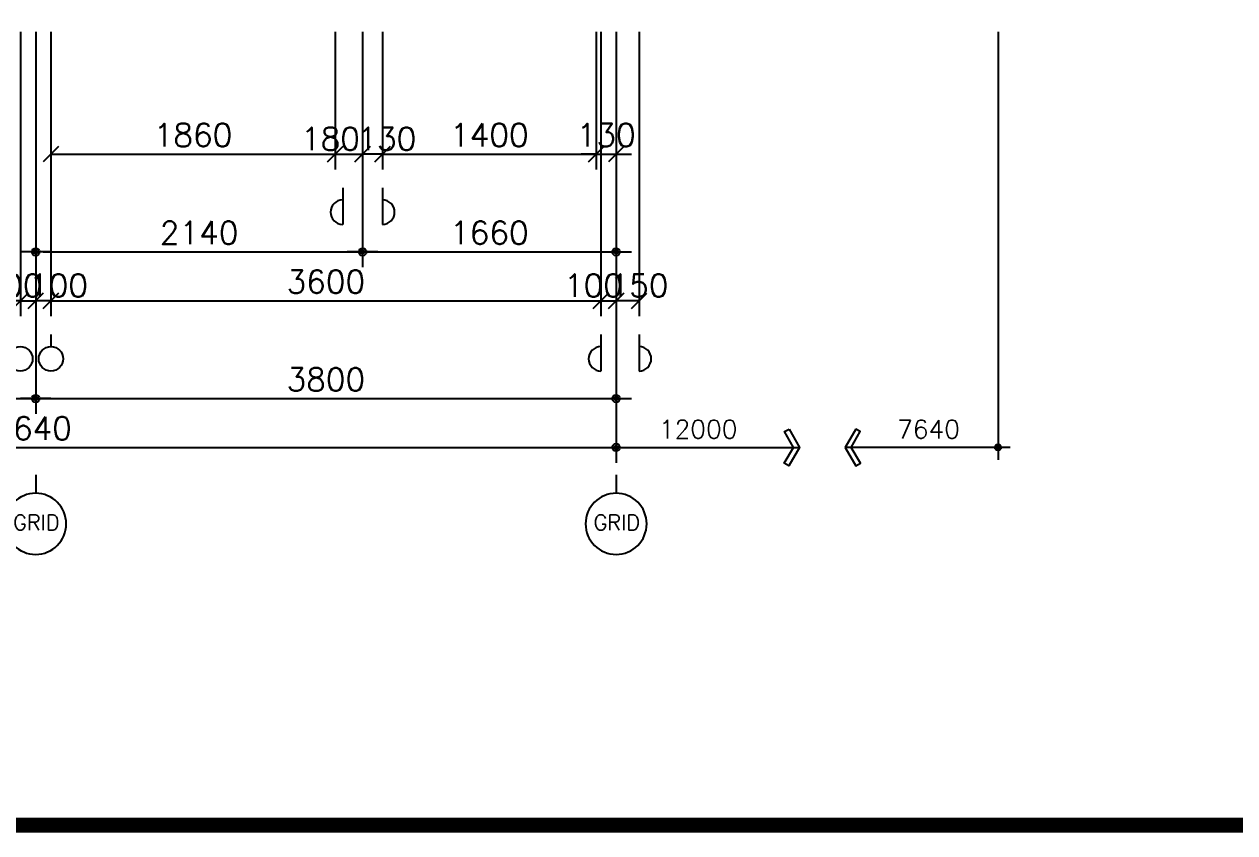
# Model space of a CAD drawing. Extents: x 0 to 40850, y 0 to 28500.
# Drawn here: x 16633 to 24558, y 700 to 5992 of the extents above; entities that cross this region are included whole.
import ezdxf

# ---------------------------------------------------------------- set-up
doc = ezdxf.new("R2010")
doc.units = 0
doc.header["$LTSCALE"] = 60
doc.header["$MEASUREMENT"] = 0
doc.layers.get('0').update_dxf_attribs({"linetype": 'CONTINUOUS'})
doc.layers.get('DEFPOINTS').update_dxf_attribs({"linetype": 'CONTINUOUS'})
for name, color, linetype in [('2', 2, 'CONTINUOUS'), ('3', 3, 'CONTINUOUS'), ('6', 6, 'CONTINUOUS'), ('9', 9, 'CONTINUOUS'), ('CI_DIM', 7, 'CONTINUOUS'), ('DIMDOT', 2, 'CONTINUOUS'), ('FORM', 7, 'CONTINUOUS')]:
    doc.layers.add(name, color=color, linetype=linetype)
doc.styles.add('GHS', font='ROMANS', dxfattribs={"bigfont": 'GHS'})
doc.styles.add('HS', font='simplex', dxfattribs={"bigfont": 'ghs'})
doc.dimstyles.new('2M', dxfattribs={"dimscale": 50, "dimtxt": 3, "dimasz": 1, "dimexe": 2, "dimexo": 0, "dimgap": 1, "dimtad": 1, "dimdec": 0, "dimzin": 0, "dimtxsty": 'GHS', "dimblk": 'DIMDOT', "dimblk1": 'DIMDOT', "dimblk2": 'DIMDOT', "dimsah": 1, "dimcen": 0, "dimclrd": 2, "dimclre": 2, "dimclrt": 3, "dimazin": 3, "dimtfac": 1, "dimtdec": 0, "dimtix": 1, "dimtmove": 0, "dimatfit": 3, "dimtolj": 1, "dimtzin": 0})
doc.dimstyles.new('3T', dxfattribs={"dimscale": 50, "dimtxt": 3, "dimasz": 2, "dimexe": 2, "dimexo": 0, "dimgap": 1, "dimtad": 1, "dimdec": 0, "dimzin": 0, "dimtxsty": 'GHS', "dimblk": 'DIMDOT', "dimblk1": 'OBLIQUE', "dimblk2": 'OBLIQUE', "dimsah": 1, "dimcen": 0, "dimclrd": 2, "dimclre": 2, "dimclrt": 3, "dimazin": 3, "dimtfac": 1, "dimtdec": 0, "dimtix": 1, "dimtmove": 0, "dimatfit": 3, "dimtolj": 1, "dimtzin": 0})

# ---------------------------------------------------------------- blocks, each defined once
blk = doc.blocks.new('도면')
at = {"layer": 'FORM', "const_width": 2}
blk.add_lwpolyline([(802, 15), (802, 555), (20, 555), (20, 15)], close=True, dxfattribs=at)
blk = doc.blocks.new('도면1')
at = {"layer": '9', "linetype": 'CONTINUOUS'}
blk.add_blockref('도면', (0, 0), dxfattribs=at)
blk = doc.blocks.new('_CIDOTB')
at = {"layer": 'DIMDOT', "linetype": 'CONTINUOUS'}
blk.add_line((-2, 0), (2, 0), dxfattribs=at)
for radius in [0.5, 0.25]:
    blk.add_circle((0, 0), radius, dxfattribs=at)
blk = doc.blocks.new('_OBLIQUE')
at = {"color": 0, "linetype": 'BYBLOCK'}
blk.add_line((-0.5, -0.5), (0.5, 0.5), dxfattribs=at)
blk = doc.blocks.new('*D77')
at = {"color": 2, "linetype": 'BYBLOCK'}
for p, q in [((59698.3, 5942), (59698.3, 5042)), ((59828.3, 5942), (59828.3, 5042)), ((59828.3, 5142), (59698.3, 5142))]:
    blk.add_line(p, q, dxfattribs=at)
at = {"layer": 'DEFPOINTS', "color": 0, "linetype": 'BYBLOCK'}
for p in [(59698.3, 5942), (59828.3, 5942), (59698.3, 5142)]:
    blk.add_point(p, dxfattribs=at)
at = {"color": 2, "linetype": 'BYBLOCK', "xscale": 100, "yscale": 100, "zscale": 100, "rotation": 180}
blk.add_blockref('_OBLIQUE', (59698.3, 5142), dxfattribs=at)
at = {"color": 2, "linetype": 'BYBLOCK', "xscale": 100, "yscale": 100, "zscale": 100}
blk.add_blockref('_OBLIQUE', (59828.3, 5142), dxfattribs=at)
at = {"color": 3, "linetype": 'BYBLOCK', "insert": (59857.1, 5242), "char_height": 150, "attachment_point": 5, "style": 'GHS'}
blk.add_mtext('\\A1;130', dxfattribs=at)
blk = doc.blocks.new('DIMDOT')
at = {"color": 0}
blk.add_line((-2, 0), (2, 0), dxfattribs=at)
for radius in [0.5, 0.25]:
    blk.add_circle((0, 0), radius, dxfattribs=at)
blk = doc.blocks.new('*D78')
at = {"color": 2, "linetype": 'BYBLOCK'}
for p, q in [((59518.3, 5942), (59518.3, 5042)), ((59698.3, 5942), (59698.3, 5042)), ((59518.3, 5142), (59698.3, 5142))]:
    blk.add_line(p, q, dxfattribs=at)
at = {"layer": 'DEFPOINTS', "color": 0, "linetype": 'BYBLOCK'}
for p in [(59518.3, 5942), (59698.3, 5942), (59698.3, 5142)]:
    blk.add_point(p, dxfattribs=at)
at = {"color": 2, "linetype": 'BYBLOCK', "xscale": 100, "yscale": 100, "zscale": 100, "rotation": 180}
blk.add_blockref('_OBLIQUE', (59518.3, 5142), dxfattribs=at)
at = {"color": 2, "linetype": 'BYBLOCK', "xscale": 100, "yscale": 100, "zscale": 100}
blk.add_blockref('_OBLIQUE', (59698.3, 5142), dxfattribs=at)
at = {"color": 3, "linetype": 'BYBLOCK', "insert": (59488.2, 5242), "char_height": 150, "attachment_point": 5, "style": 'GHS'}
blk.add_mtext('\\A1;180', dxfattribs=at)
blk = doc.blocks.new('*D79')
at = {"color": 2, "linetype": 'BYBLOCK'}
for p, q in [((61228.3, 5942), (61228.3, 5042)), ((61358.3, 5942), (61358.3, 5042)), ((61228.3, 5142), (61128.3, 5142)), ((61228.3, 5142), (61358.3, 5142)), ((61358.3, 5142), (61458.3, 5142))]:
    blk.add_line(p, q, dxfattribs=at)
at = {"layer": 'DEFPOINTS', "color": 0, "linetype": 'BYBLOCK'}
for p in [(61228.3, 5942), (61358.3, 5942), (61358.3, 5142)]:
    blk.add_point(p, dxfattribs=at)
at = {"color": 2, "linetype": 'BYBLOCK', "xscale": 100, "yscale": 100, "zscale": 100}
blk.add_blockref('_OBLIQUE', (61228.3, 5142), dxfattribs=at)
at = {"color": 2, "linetype": 'BYBLOCK', "xscale": 100, "yscale": 100, "zscale": 100, "rotation": 180}
blk.add_blockref('_OBLIQUE', (61358.3, 5142), dxfattribs=at)
at = {"color": 3, "linetype": 'BYBLOCK', "insert": (61293.3, 5267), "char_height": 150, "attachment_point": 5, "style": 'GHS'}
blk.add_mtext('\\A1;130', dxfattribs=at)
blk = doc.blocks.new('*D80')
at = {"color": 2, "linetype": 'BYBLOCK'}
for p, q in [((59828.3, 5942), (59828.3, 5042)), ((61228.3, 5942), (61228.3, 5042)), ((59828.3, 5142), (61228.3, 5142))]:
    blk.add_line(p, q, dxfattribs=at)
at = {"layer": 'DEFPOINTS', "color": 0, "linetype": 'BYBLOCK'}
for p in [(59828.3, 5942), (61228.3, 5942), (61228.3, 5142)]:
    blk.add_point(p, dxfattribs=at)
at = {"color": 2, "linetype": 'BYBLOCK', "xscale": 100, "yscale": 100, "zscale": 100, "rotation": 180}
blk.add_blockref('_OBLIQUE', (59828.3, 5142), dxfattribs=at)
at = {"color": 2, "linetype": 'BYBLOCK', "xscale": 100, "yscale": 100, "zscale": 100}
blk.add_blockref('_OBLIQUE', (61228.3, 5142), dxfattribs=at)
at = {"color": 3, "linetype": 'BYBLOCK', "insert": (60528.3, 5267), "char_height": 150, "attachment_point": 5, "style": 'GHS'}
blk.add_mtext('\\A1;1400', dxfattribs=at)
blk = doc.blocks.new('*D81')
at = {"color": 2, "linetype": 'BYBLOCK'}
for p, q in [((57658.3, 5942), (57658.3, 5042)), ((59518.3, 5942), (59518.3, 5042)), ((57658.3, 5142), (59518.3, 5142))]:
    blk.add_line(p, q, dxfattribs=at)
at = {"layer": 'DEFPOINTS', "color": 0, "linetype": 'BYBLOCK'}
for p in [(57658.3, 5942), (59518.3, 5942), (59518.3, 5142)]:
    blk.add_point(p, dxfattribs=at)
at = {"color": 2, "linetype": 'BYBLOCK', "xscale": 100, "yscale": 100, "zscale": 100, "rotation": 180}
blk.add_blockref('_OBLIQUE', (57658.3, 5142), dxfattribs=at)
at = {"color": 2, "linetype": 'BYBLOCK', "xscale": 100, "yscale": 100, "zscale": 100}
blk.add_blockref('_OBLIQUE', (59518.3, 5142), dxfattribs=at)
at = {"color": 3, "linetype": 'BYBLOCK', "insert": (58588.3, 5267), "char_height": 150, "attachment_point": 5, "style": 'GHS'}
blk.add_mtext('\\A1;1860', dxfattribs=at)
blk = doc.blocks.new('*D26')
at = {"color": 2, "linetype": 'BYBLOCK'}
for p, q in [((57558.3, 5942), (57558.3, 4402)), ((59698.3, 5942), (59698.3, 4402)), ((57608.3, 4502), (59648.3, 4502))]:
    blk.add_line(p, q, dxfattribs=at)
at = {"layer": 'DEFPOINTS', "color": 0, "linetype": 'BYBLOCK'}
for p in [(57558.3, 5942), (59698.3, 5942), (59698.3, 4502)]:
    blk.add_point(p, dxfattribs=at)
at = {"color": 2, "linetype": 'BYBLOCK', "xscale": 50, "yscale": 50, "zscale": 50, "rotation": 180}
blk.add_blockref('DIMDOT', (57558.3, 4502), dxfattribs=at)
at = {"color": 2, "linetype": 'BYBLOCK', "xscale": 50, "yscale": 50, "zscale": 50}
blk.add_blockref('DIMDOT', (59698.3, 4502), dxfattribs=at)
at = {"color": 3, "linetype": 'BYBLOCK', "insert": (58628.3, 4627), "char_height": 150, "attachment_point": 5, "style": 'GHS'}
blk.add_mtext('\\A1;2140', dxfattribs=at)
blk = doc.blocks.new('*D82')
at = {"color": 2, "linetype": 'BYBLOCK'}
for p, q in [((57658.3, 5942), (57658.3, 4082)), ((61258.3, 5942), (61258.3, 4082)), ((57658.3, 4182), (61258.3, 4182))]:
    blk.add_line(p, q, dxfattribs=at)
at = {"layer": 'DEFPOINTS', "color": 0, "linetype": 'BYBLOCK'}
for p in [(57658.3, 5942), (61258.3, 5942), (61258.3, 4182)]:
    blk.add_point(p, dxfattribs=at)
at = {"color": 2, "linetype": 'BYBLOCK', "xscale": 100, "yscale": 100, "zscale": 100, "rotation": 180}
blk.add_blockref('_OBLIQUE', (57658.3, 4182), dxfattribs=at)
at = {"color": 2, "linetype": 'BYBLOCK', "xscale": 100, "yscale": 100, "zscale": 100}
blk.add_blockref('_OBLIQUE', (61258.3, 4182), dxfattribs=at)
at = {"color": 3, "linetype": 'BYBLOCK', "insert": (59458.3, 4307), "char_height": 150, "attachment_point": 5, "style": 'GHS'}
blk.add_mtext('\\A1;3600', dxfattribs=at)
blk = doc.blocks.new('*D27')
at = {"color": 2, "linetype": 'BYBLOCK'}
for p, q in [((57558.3, 5942), (57558.3, 3442)), ((61358.3, 5942), (61358.3, 3442)), ((57608.3, 3542), (61308.3, 3542))]:
    blk.add_line(p, q, dxfattribs=at)
at = {"layer": 'DEFPOINTS', "color": 0, "linetype": 'BYBLOCK'}
for p in [(57558.3, 5942), (61358.3, 5942), (61358.3, 3542)]:
    blk.add_point(p, dxfattribs=at)
at = {"color": 2, "linetype": 'BYBLOCK', "xscale": 50, "yscale": 50, "zscale": 50, "rotation": 180}
blk.add_blockref('DIMDOT', (57558.3, 3542), dxfattribs=at)
at = {"color": 2, "linetype": 'BYBLOCK', "xscale": 50, "yscale": 50, "zscale": 50}
blk.add_blockref('DIMDOT', (61358.3, 3542), dxfattribs=at)
at = {"color": 3, "linetype": 'BYBLOCK', "insert": (59458.3, 3667), "char_height": 150, "attachment_point": 5, "style": 'GHS'}
blk.add_mtext('\\A1;3800', dxfattribs=at)
blk = doc.blocks.new('*D28')
at = {"color": 2, "linetype": 'BYBLOCK'}
for p, q in [((53718.3, 5942), (53718.3, 3122)), ((61358.3, 5942), (61358.3, 3122)), ((53768.3, 3222), (61308.3, 3222))]:
    blk.add_line(p, q, dxfattribs=at)
at = {"layer": 'DEFPOINTS', "color": 0, "linetype": 'BYBLOCK'}
for p in [(53718.3, 5942), (61358.3, 5942), (61358.3, 3222)]:
    blk.add_point(p, dxfattribs=at)
at = {"color": 2, "linetype": 'BYBLOCK', "xscale": 50, "yscale": 50, "zscale": 50, "rotation": 180}
blk.add_blockref('DIMDOT', (53718.3, 3222), dxfattribs=at)
at = {"color": 2, "linetype": 'BYBLOCK', "xscale": 50, "yscale": 50, "zscale": 50}
blk.add_blockref('DIMDOT', (61358.3, 3222), dxfattribs=at)
at = {"color": 3, "linetype": 'BYBLOCK', "insert": (57538.3, 3347), "char_height": 150, "attachment_point": 5, "style": 'GHS'}
blk.add_mtext('\\A1;7640', dxfattribs=at)
blk = doc.blocks.new('*D83')
at = {"color": 2, "linetype": 'BYBLOCK'}
for p, q in [((61358.3, 5942), (61358.3, 4082)), ((61508.3, 5942), (61508.3, 4082)), ((61508.3, 4182), (61358.3, 4182))]:
    blk.add_line(p, q, dxfattribs=at)
at = {"layer": 'DEFPOINTS', "color": 0, "linetype": 'BYBLOCK'}
for p in [(61358.3, 5942), (61508.3, 5942), (61358.3, 4182)]:
    blk.add_point(p, dxfattribs=at)
at = {"color": 2, "linetype": 'BYBLOCK', "xscale": 100, "yscale": 100, "zscale": 100, "rotation": 180}
blk.add_blockref('_OBLIQUE', (61358.3, 4182), dxfattribs=at)
at = {"color": 2, "linetype": 'BYBLOCK', "xscale": 100, "yscale": 100, "zscale": 100}
blk.add_blockref('_OBLIQUE', (61508.3, 4182), dxfattribs=at)
at = {"color": 3, "linetype": 'BYBLOCK', "insert": (61507.9, 4282), "char_height": 150, "attachment_point": 5, "style": 'GHS'}
blk.add_mtext('\\A1;150', dxfattribs=at)
blk = doc.blocks.new('*D29')
at = {"color": 2, "linetype": 'BYBLOCK'}
for p, q in [((59698.3, 5942), (59698.3, 4402)), ((61358.3, 5942), (61358.3, 4402)), ((59748.3, 4502), (61308.3, 4502))]:
    blk.add_line(p, q, dxfattribs=at)
at = {"layer": 'DEFPOINTS', "color": 0, "linetype": 'BYBLOCK'}
for p in [(59698.3, 5942), (61358.3, 5942), (61358.3, 4502)]:
    blk.add_point(p, dxfattribs=at)
at = {"color": 2, "linetype": 'BYBLOCK', "xscale": 50, "yscale": 50, "zscale": 50, "rotation": 180}
blk.add_blockref('DIMDOT', (59698.3, 4502), dxfattribs=at)
at = {"color": 2, "linetype": 'BYBLOCK', "xscale": 50, "yscale": 50, "zscale": 50}
blk.add_blockref('DIMDOT', (61358.3, 4502), dxfattribs=at)
at = {"color": 3, "linetype": 'BYBLOCK', "insert": (60528.3, 4627), "char_height": 150, "attachment_point": 5, "style": 'GHS'}
blk.add_mtext('\\A1;1660', dxfattribs=at)
blk = doc.blocks.new('*D84')
at = {"color": 2, "linetype": 'BYBLOCK'}
for p, q in [((61258.3, 5942), (61258.3, 4082)), ((61358.3, 5942), (61358.3, 4082)), ((61258.3, 4182), (61358.3, 4182))]:
    blk.add_line(p, q, dxfattribs=at)
at = {"layer": 'DEFPOINTS', "color": 0, "linetype": 'BYBLOCK'}
for p in [(61258.3, 5942), (61358.3, 5942), (61358.3, 4182)]:
    blk.add_point(p, dxfattribs=at)
at = {"color": 2, "linetype": 'BYBLOCK', "xscale": 100, "yscale": 100, "zscale": 100, "rotation": 180}
blk.add_blockref('_OBLIQUE', (61258.3, 4182), dxfattribs=at)
at = {"color": 2, "linetype": 'BYBLOCK', "xscale": 100, "yscale": 100, "zscale": 100}
blk.add_blockref('_OBLIQUE', (61358.3, 4182), dxfattribs=at)
at = {"color": 3, "linetype": 'BYBLOCK', "insert": (61209.8, 4282), "char_height": 150, "attachment_point": 5, "style": 'GHS'}
blk.add_mtext('\\A1;100', dxfattribs=at)
blk = doc.blocks.new('*D86')
at = {"color": 2, "linetype": 'BYBLOCK'}
for p, q in [((53858.3, 5942), (53858.3, 4082)), ((57458.3, 5942), (57458.3, 4082)), ((57458.3, 4182), (53858.3, 4182))]:
    blk.add_line(p, q, dxfattribs=at)
at = {"layer": 'DEFPOINTS', "color": 0, "linetype": 'BYBLOCK'}
for p in [(53858.3, 5942), (57458.3, 5942), (53858.3, 4182)]:
    blk.add_point(p, dxfattribs=at)
at = {"color": 2, "linetype": 'BYBLOCK', "xscale": 100, "yscale": 100, "zscale": 100, "rotation": 180}
blk.add_blockref('_OBLIQUE', (53858.3, 4182), dxfattribs=at)
at = {"color": 2, "linetype": 'BYBLOCK', "xscale": 100, "yscale": 100, "zscale": 100}
blk.add_blockref('_OBLIQUE', (57458.3, 4182), dxfattribs=at)
at = {"color": 3, "linetype": 'BYBLOCK', "insert": (55658.3, 4307), "char_height": 150, "attachment_point": 5, "style": 'GHS'}
blk.add_mtext('\\A1;3600', dxfattribs=at)
blk = doc.blocks.new('*D32')
at = {"color": 2, "linetype": 'BYBLOCK'}
for p, q in [((53718.3, 5942), (53718.3, 3442)), ((57558.3, 5942), (57558.3, 3442)), ((53768.3, 3542), (57508.3, 3542))]:
    blk.add_line(p, q, dxfattribs=at)
at = {"layer": 'DEFPOINTS', "color": 0, "linetype": 'BYBLOCK'}
for p in [(53718.3, 5942), (57558.3, 5942), (57558.3, 3542)]:
    blk.add_point(p, dxfattribs=at)
at = {"color": 2, "linetype": 'BYBLOCK', "xscale": 50, "yscale": 50, "zscale": 50, "rotation": 180}
blk.add_blockref('DIMDOT', (53718.3, 3542), dxfattribs=at)
at = {"color": 2, "linetype": 'BYBLOCK', "xscale": 50, "yscale": 50, "zscale": 50}
blk.add_blockref('DIMDOT', (57558.3, 3542), dxfattribs=at)
at = {"color": 3, "linetype": 'BYBLOCK', "insert": (55638.3, 3667), "char_height": 150, "attachment_point": 5, "style": 'GHS'}
blk.add_mtext('\\A1;3840', dxfattribs=at)
blk = doc.blocks.new('*D87')
at = {"color": 2, "linetype": 'BYBLOCK'}
for p, q in [((57558.3, 5942), (57558.3, 4082)), ((57658.3, 5942), (57658.3, 4082)), ((57658.3, 4182), (57558.3, 4182))]:
    blk.add_line(p, q, dxfattribs=at)
at = {"layer": 'DEFPOINTS', "color": 0, "linetype": 'BYBLOCK'}
for p in [(57558.3, 5942), (57658.3, 5942), (57558.3, 4182)]:
    blk.add_point(p, dxfattribs=at)
at = {"color": 2, "linetype": 'BYBLOCK', "xscale": 100, "yscale": 100, "zscale": 100, "rotation": 180}
blk.add_blockref('_OBLIQUE', (57558.3, 4182), dxfattribs=at)
at = {"color": 2, "linetype": 'BYBLOCK', "xscale": 100, "yscale": 100, "zscale": 100}
blk.add_blockref('_OBLIQUE', (57658.3, 4182), dxfattribs=at)
at = {"color": 3, "linetype": 'BYBLOCK', "insert": (57707.9, 4282), "char_height": 150, "attachment_point": 5, "style": 'GHS'}
blk.add_mtext('\\A1;100', dxfattribs=at)
blk = doc.blocks.new('*D88')
at = {"color": 2, "linetype": 'BYBLOCK'}
for p, q in [((57458.3, 5942), (57458.3, 4082)), ((57558.3, 5942), (57558.3, 4082)), ((57458.3, 4182), (57558.3, 4182))]:
    blk.add_line(p, q, dxfattribs=at)
at = {"layer": 'DEFPOINTS', "color": 0, "linetype": 'BYBLOCK'}
for p in [(57458.3, 5942), (57558.3, 5942), (57558.3, 4182)]:
    blk.add_point(p, dxfattribs=at)
at = {"color": 2, "linetype": 'BYBLOCK', "xscale": 100, "yscale": 100, "zscale": 100, "rotation": 180}
blk.add_blockref('_OBLIQUE', (57458.3, 4182), dxfattribs=at)
at = {"color": 2, "linetype": 'BYBLOCK', "xscale": 100, "yscale": 100, "zscale": 100}
blk.add_blockref('_OBLIQUE', (57558.3, 4182), dxfattribs=at)
at = {"color": 3, "linetype": 'BYBLOCK', "insert": (57409.8, 4282), "char_height": 150, "attachment_point": 5, "style": 'GHS'}
blk.add_mtext('\\A1;100', dxfattribs=at)

msp = doc.modelspace()

# ---------------------------------------------------------------- linework, layer by layer
at = {"color": 2, "linetype": 'BYBLOCK'}
msp.add_line((23008.3, 5942), (23008.3, 3142), dxfattribs=at)
at = {"layer": '2', "linetype": 'BYBLOCK'}
for p, q in [((18718.3, 4922), (18718.3, 4682)), ((18978.3, 4922), (18978.3, 4682)), ((16808.3, 3962), (16808.3, 3882)), ((20408.3, 3962), (20408.3, 3722)), ((20658.3, 3962), (20658.3, 3722)), ((16708.3, 3042), (16708.3, 2922)), ((20508.3, 3042), (20508.3, 2922))]:
    msp.add_line(p, q, dxfattribs=at)
at = {"layer": '2'}
for p, q in [((20508.3, 3222), (21708.3, 3222)), ((23008.3, 3222), (22008.3, 3222))]:
    msp.add_line(p, q, dxfattribs=at)
for points in [[(21640.1, 3342.6), (21708.3, 3222), (21639, 3102), (21609.3, 3119.2), (21668.8, 3222.2), (21610.2, 3325.7)], [(22076.4, 3342.6), (22008.3, 3222), (22077.5, 3102), (22107.2, 3119.2), (22047.8, 3222.2), (22106.3, 3325.7)]]:
    msp.add_lwpolyline(points, close=True, dxfattribs=at)
for centre in [(16608.3, 3802), (16808.3, 3802)]:
    msp.add_circle(centre, 80, dxfattribs=at)
for centre, start, end in [((18718.3, 4762), 90, 270), ((18978.3, 4762), 270, 90), ((20408.3, 3802), 90, 270), ((20658.3, 3802), 270, 90)]:
    msp.add_arc(centre, 80, start, end, dxfattribs=at)
at = {"layer": '2', "linetype": 'BYBLOCK'}
for centre, start, end in [((16708.3, 2722), 90, 270), ((16708.3, 2722), 270, 90), ((20508.3, 2722), 90, 270), ((20508.3, 2722), 270, 90)]:
    msp.add_arc(centre, 200, start, end, dxfattribs=at)
at = {"layer": 'DEFPOINTS', "color": 0, "linetype": 'BYBLOCK'}
msp.add_point((23008.3, 5942), dxfattribs=at)

# ---------------------------------------------------------------- block references
at = {"color": 2, "linetype": 'BYBLOCK', "xscale": 40, "yscale": 40, "zscale": 40, "rotation": 180}
msp.add_blockref('_CIDOTB', (23008.3, 3222), dxfattribs=at)
at = {"layer": '6', "xscale": 50, "yscale": 50, "zscale": 50}
msp.add_blockref('도면1', (0, 0), dxfattribs=at)

# ---------------------------------------------------------------- texts
at = {"layer": '3', "style": 'HS'}
for s, p in [('12000', (20788.1, 3281.3)), ('7640', (22347.5, 3281.3))]:
    msp.add_text(s, height=120, rotation=360, dxfattribs=at).set_placement(p)
for p in [(16560.8, 2681.1), (20360.8, 2681.1)]:
    msp.add_text('GRID', height=100, dxfattribs=at).set_placement(p)

# ---------------------------------------------------------------- dimensions: what is measured, and where the dimension line sits
at = {"layer": 'CI_DIM'}
for base, p1, p2, dimstyle, picture, middle in [((20508.3, 3222), (12868.3, 5942), (20508.3, 5942), '2M', '*D28', (16688.3, 3347)), ((16708.3, 3542), (12868.3, 5942), (16708.3, 5942), '2M', '*D32', (14788.3, 3667)), ((13008.3, 4182), (16608.3, 5942), (13008.3, 5942), '3T', '*D86', (14808.3, 4307)), ((18848.3, 4502), (16708.3, 5942), (18848.3, 5942), '2M', '*D26', (17778.3, 4627)), ((20508.3, 3542), (16708.3, 5942), (20508.3, 5942), '2M', '*D27', (18608.3, 3667)), ((18668.3, 5142), (16808.3, 5942), (18668.3, 5942), '3T', '*D81', (17738.3, 5267)), ((20408.3, 4182), (16808.3, 5942), (20408.3, 5942), '3T', '*D82', (18608.3, 4307)), ((20508.3, 4502), (18848.3, 5942), (20508.3, 5942), '2M', '*D29', (19678.3, 4627)), ((20378.3, 5142), (18978.3, 5942), (20378.3, 5942), '3T', '*D80', (19678.3, 5267)), ((20508.3, 5142), (20378.3, 5942), (20508.3, 5942), '3T', '*D79', (20443.3, 5267))]:
    dim = msp.add_linear_dim(base=base, p1=p1, p2=p2, angle=180, dimstyle=dimstyle, dxfattribs=at)
    dim.commit()
    dim.dimension.update_dxf_attribs({"geometry": picture, "text_midpoint": middle, "insert": (-40850, 0)})
for base, p1, p2, picture, middle in [((16708.3, 4182), (16608.3, 5942), (16708.3, 5942), '*D88', (16559.8, 4282)), ((16708.3, 4182), (16808.3, 5942), (16708.3, 5942), '*D87', (16857.9, 4282)), ((18848.3, 5142), (18668.3, 5942), (18848.3, 5942), '*D78', (18638.2, 5242)), ((18848.3, 5142), (18978.3, 5942), (18848.3, 5942), '*D77', (19007.1, 5242)), ((20508.3, 4182), (20408.3, 5942), (20508.3, 5942), '*D84', (20359.8, 4282)), ((20508.3, 4182), (20658.3, 5942), (20508.3, 5942), '*D83', (20657.9, 4282))]:
    dim = msp.add_linear_dim(base=base, p1=p1, p2=p2, angle=180, dimstyle='3T', dxfattribs=at)
    dim.commit()
    dim.dimension.update_dxf_attribs({"geometry": picture, "text_midpoint": middle, "dimtype": 128, "insert": (-40850, 0)})

doc.saveas('drawing.dxf')
